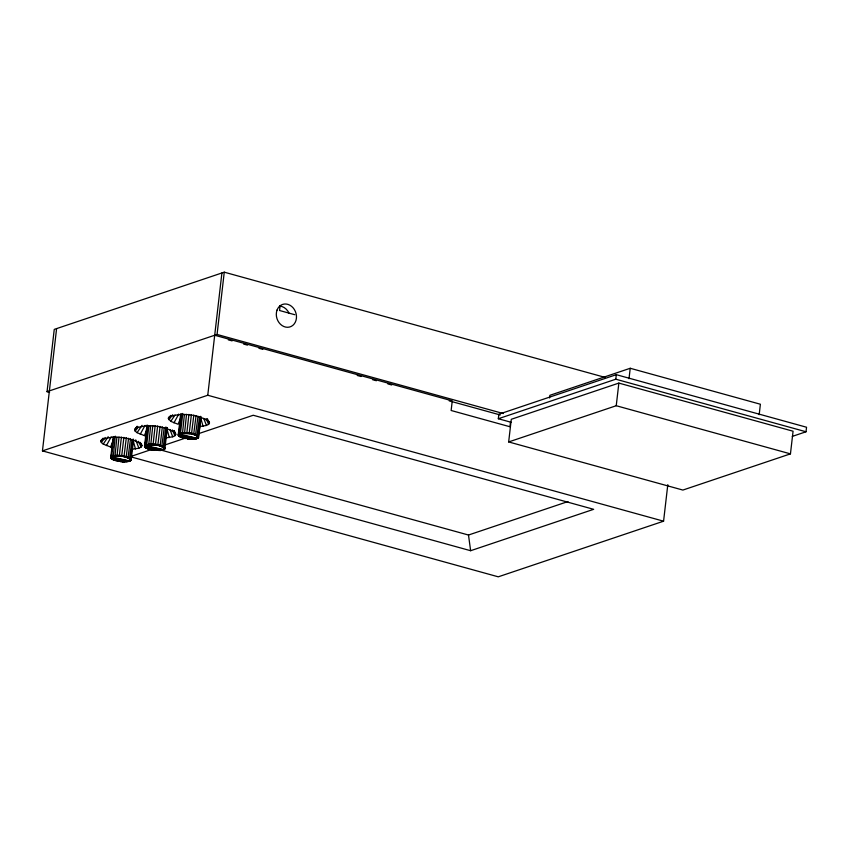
<?xml version="1.0" encoding="UTF-8"?>
<svg xmlns="http://www.w3.org/2000/svg" width="849" height="849" viewBox="0 0 849 849"><rect width="100%" height="100%" fill="white"/><g stroke="black" fill="none" stroke-linecap="round" stroke-linejoin="round"><path stroke-width="1.27" d="M127.308 461.4L122.702 461.835L117.873 460.837M187.788 438.933C209.47 438.816 178.248 440.451 178.258 434.805L180.688 413.792M120.282 461.654L127.244 461.623M49.582 392.376L47.045 391.676L54.251 329.391L224.263 272.179L605.157 377.412M667.802 484.662L663.578 521.19L498.267 576.821L42.45 450.893L56.596 328.605M113.968 436.598L111.686 456.306L110.837 457.898L111.336 458.693L111.187 457.431C117.258 455.106 125.822 455.69 130.799 459.956L130.629 460.583L131.319 459.447C127.711 455.467 113.395 453.451 111.431 457.526L129.908 461.124C128.379 462.472 115.74 459.797 111.548 458.81L110.752 457.526L113.182 436.513M111.633 454.3C108.98 457.165 114.541 461.707 110.752 457.526L110.922 456.868M112.089 450.363L112.546 446.425M113.002 442.488L113.299 439.856M115.273 436.163L113.278 456.539M116.886 437.193L114.976 456.263M119.019 437.076L117.013 456.146M121.396 437.129L119.285 456.2M123.88 437.362L121.651 456.422M126.321 437.755L123.986 456.794M128.57 438.275L126.14 457.303M130.513 438.912L127.987 457.908M132.02 439.612L129.441 458.577M133.176 439.029L130.385 459.267M130.13 461.071L131.139 460.105L133.601 439.74M167.327 427.726L164.897 448.75L160.716 450.458L145.306 447.444L144.765 445.884C150.952 443.507 159.516 444.229 164.547 448.59L164.388 449.227L165.067 448.081C159.92 443.687 150.867 442.891 144.68 445.513L144.956 447.136L146.261 448.145L144.51 446.171L146.941 425.158M145.54 441.629C141.284 450.299 153.871 450.203 158.869 450.384M146.145 436.375L146.453 433.754M146.909 429.806L147.365 425.869M164.133 449.312L163.655 449.768L145.593 445.438L147.715 425.243M148.872 426.113L146.739 444.505C149.902 444.982 157.033 445.481 160.196 445.311L162.329 426.92M150.644 425.827L148.734 444.897M152.778 425.71L150.772 444.791L145.795 445.598L144.946 446.075L145.094 447.327M155.155 425.774L153.043 444.844L150.687 444.611M157.638 426.007L155.409 445.067L153.011 444.664M160.068 426.389L157.829 445.269L163.411 447.094L164.632 449.153L165.067 448.081M164.26 427.546L161.745 446.542M165.926 426.941L163.188 447.211M166.924 427.673L164.144 447.911M179.139 431.589L179.595 427.641M180.052 423.704L180.359 421.072M197.806 438.18C193.752 440.026 198.825 437.235 197.414 438.402L179.341 434.072L181.474 413.877M182.779 413.442L180.497 433.149C185.294 434.37 194.05 432.3 198.305 437.235L198.135 437.861L201.107 417.018M184.392 414.471L182.482 433.542M186.536 414.354L184.53 433.425M188.913 414.408L186.801 433.478M191.386 414.641L189.168 433.701M193.827 415.034L191.492 434.072M196.077 415.554L193.646 434.582M198.019 416.19L195.503 435.187M199.536 416.891L196.947 435.855M200.682 416.307L197.902 436.545M200.937 417.687L198.655 437.384L197.414 438.402L178.948 434.805C180.349 431.09 198.273 432.067 198.379 437.787M42.45 450.893L207.761 395.252L221.907 272.964M47.045 391.676L217.057 334.453L224.263 272.179M280.128 305.661L279.565 310.511L294.773 314.714M511.098 422.271L498.331 418.737L498.851 414.216L616.31 374.674L806.55 427.238L806.03 431.77L792.276 436.397M510.514 421.932L509.962 426.75L451.137 410.492L452.252 400.877L214.701 335.238M508.668 441.936L511.289 419.289L618.857 383.09L793.072 431.218L790.451 453.865L682.883 490.064L508.668 441.936L616.236 405.726L790.451 453.865M549.558 397.937L549.855 395.326L630.223 368.275L760.386 404.23L759.176 414.705M498.331 418.737L615.79 379.206L616.31 374.674M616.236 405.726L618.857 383.09M629.013 378.75L630.223 368.275M192.681 438.795L187.788 438.891M127.117 461.782L111.431 457.526L111.548 458.81L111.272 458.152L112.036 456.953L129.908 461.124L131.139 460.105M130.873 460.508L131.319 459.447M144.68 445.513L145.306 447.444L145.795 445.598M196.363 438.774L194.474 439.103L179.054 436.089L178.428 434.147M178.343 435.176L178.842 435.972L178.343 435.176L179.192 433.584M180.795 433.818L178.948 434.805L179.054 436.089L178.534 435.346L179.341 434.072C185.22 432.566 194.623 432.863 198.305 437.235M179.054 436.089L178.948 434.805L194.633 439.06M145.306 447.444L145.19 446.171L160.716 450.458L162.838 449.747M164.897 448.75L163.655 449.768L145.19 446.171M132.221 449.27L138.896 448.187L141.093 447.083L141.953 445.725L141.412 444.197C130.141 437.002 114.254 435.155 101.647 439.612L100.787 440.981L101.328 442.499L103.238 444.08L110.55 446.988L113.373 440.111M137.167 426.23L134.63 429.583L135.182 431.112L137.082 432.693L144.394 435.601L147.217 428.713M180.444 418.525L178.088 424.256L170.776 421.348L168.325 418.249L169.184 416.891C181.792 412.423 197.679 414.28 208.95 421.465L209.491 422.993L208.631 424.351L206.434 425.455L199.77 426.538M106.38 445.619L111.23 436.789M140.234 434.221L145.073 425.402M173.928 422.887L178.768 414.057M166.075 437.872L172.74 436.8L174.936 435.696L175.796 434.327L174.087 430.485M103.238 444.08L108.194 436.715M137.082 432.693L142.038 425.317M170.776 421.348L175.021 415.034M145.434 444.94L144.765 445.884C150.708 442.998 159.92 444.027 164.982 448.325M101.328 442.499L105.18 437.49M135.182 431.112L138.26 427.1M168.866 419.767L172.718 414.758M100.787 440.981L103.143 438.126M134.63 429.583L136.997 426.729M168.325 418.249L170.691 415.394M111.187 457.431L111.835 456.794C117.714 455.287 127.106 455.584 130.799 459.956M144.946 446.075L145.593 445.438M198.549 437.15C194.495 432.608 184.233 431.653 178.523 434.518L179.341 434.072M122.702 461.835L125.026 461.888M178.704 434.709L179.542 434.232M112.036 456.953L111.007 457.24C116.95 454.364 126.161 455.382 131.234 459.68M135.49 428.225C148.097 423.757 163.984 425.614 175.255 432.81M158.784 450.532L160.875 450.416M131.468 456.242L151.557 449.482M165.364 444.834L185.453 438.073M199.26 433.425L253.235 415.257L593.663 509.315L470.633 550.714L131.489 457.017M130.3 460.901L128.857 461.495M164.059 449.546L162.605 450.14M161.395 450.182L468.499 535.029L567.96 501.557M196.512 438.615L187.799 438.731M161.002 450.267L162.764 449.981M151.706 449.917C159.559 450.586 146.378 450.023 144.51 446.171M144.394 435.601L146.845 436.163M110.55 446.988L113.002 447.561M183.14 437.819L185.379 438.349M185.464 438.562L179.701 436.492M117.862 461.071L112.195 459.213M112.174 458.98L117.958 461.283M155.441 444.887L157.744 445.438M615.79 379.206L806.03 431.77M217.057 334.453L503.361 413.559M228.285 339.833L232.117 340.884M243.61 344.057L247.441 345.118M258.934 348.292L262.765 349.353M357.249 375.46L361.08 376.51M372.562 379.694L376.394 380.745M387.887 383.928L391.718 384.979M449.174 400.855L500.241 414.97M207.761 395.252L663.578 521.19M147.439 448.314L149.445 449.354M113.681 459.68L115.687 460.71M112.312 459.405L113.787 460.094M179.818 436.683L178.258 434.805M147.546 448.728L145.922 447.614M111.028 458.067L111.548 458.81M207.294 418.568L209.491 422.993M174.151 431.016L175.796 434.327M140.308 442.403L141.953 445.725M110.752 457.526L111.198 458.492M206.031 418.599L208.631 424.351M172.336 429.944L174.936 435.696M138.483 441.331L141.093 447.083M203.728 418.345L206.434 425.455M170.044 429.679L172.74 436.8M135.744 439.888L138.896 448.187M200.661 417.75L203.038 426.24M166.966 429.095L169.344 437.575M133.113 440.482L135.49 448.972M468.499 535.029L470.633 550.714M279.756 306.086A11.844 9.88 71.4 0 1 289.169 313.493M277.061 310.034A11.844 9.88 71.4 0 0 287.715 327.289A11.844 9.88 71.4 0 0 294.401 309.588A11.844 9.88 71.4 0 0 277.061 310.034"/></g></svg>
